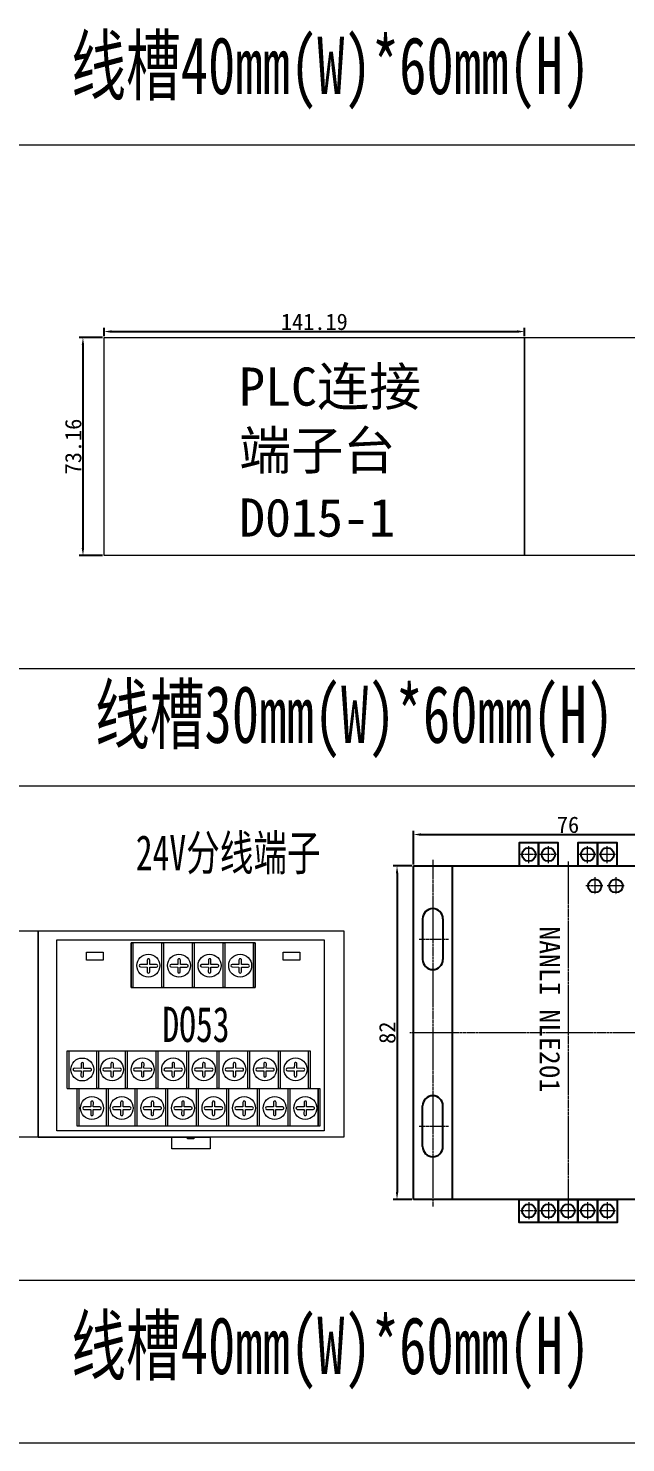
# Model space of a CAD drawing. Extents: x 33864 to 41687, y -3582 to -110.
# Drawn here: x 37774.1 to 37974.7, y -1594.4 to -1119.5 of the extents above; entities that cross this region are included whole.
import ezdxf

# ---------------------------------------------------------------- set-up
doc = ezdxf.new("R2010")
doc.units = 0
doc.header["$MEASUREMENT"] = 0
doc.linetypes.add('CENTER2', pattern=[1.125, 0.75, -0.125, 0.125, -0.125])
doc.layers.add('TEXT', color=2, linetype='Continuous')
doc.layers.add('细实线层', color=7, linetype='Continuous')
doc.styles.add('ST', font='', dxfattribs={"width": 0.8, "height": 300})
doc.styles.add('宋', font='', dxfattribs={"width": 0.7})
doc.styles.get('ST').set_extended_font_data('SimSun')
doc.styles.get('宋').set_extended_font_data('SimSun')
doc.dimstyles.new('AM_ISO', dxfattribs={"dimtxt": 5.5, "dimasz": 2.5, "dimexe": 1.25, "dimexo": 0.5, "dimgap": 0.5, "dimtad": 1, "dimdsep": 46, "dimtxsty": 'Standard', "dimcen": 0, "dimclrd": 5, "dimclre": 5, "dimclrt": 1, "dimadec": 0, "dimazin": 2, "dimtp": 0.1, "dimtm": 0.1, "dimtfac": 0.71, "dimtmove": 0, "dimatfit": 3, "dimfxl": 1, "dimtfillclr": 6, "dimlwd": -1, "dimlwe": -1, "dimarcsym": 0})

# ---------------------------------------------------------------- blocks, each defined once
blk = doc.blocks.new('*D108')
at = {"layer": 'Defpoints', "color": 0, "lineweight": 0}
for p in [(37903.47, -1400.75), (37897.95, -1512.74), (37903.47, -1512.74)]:
    blk.add_point(p, dxfattribs=at)
at = {"layer": '细实线层', "color": 5}
for p, q in [((37902.97, -1400.75), (37896.7, -1400.75)), ((37897.95, -1403.25), (37897.95, -1510.24)), ((37902.97, -1512.74), (37896.7, -1512.74))]:
    blk.add_line(p, q, dxfattribs=at)
at = {"layer": '细实线层', "color": 5, "lineweight": 0}
for points in [[(37898.37, -1403.25), (37897.54, -1403.25), (37897.95, -1400.75)], [(37897.54, -1510.24), (37898.37, -1510.24), (37897.95, -1512.74)]]:
    blk.add_solid(points, dxfattribs=at)
at = {"layer": '细实线层', "color": 1, "lineweight": 0, "insert": (37894.7, -1456.75), "char_height": 5.5, "attachment_point": 5, "rotation": 90}
blk.add_mtext('82', dxfattribs=at)
blk = doc.blocks.new('*D128')
at = {"layer": 'Defpoints', "color": 0, "lineweight": 0}
for p in [(37799.58, -1223.37), (37792.48, -1296.54), (37799.58, -1296.54)]:
    blk.add_point(p, dxfattribs=at)
at = {"layer": '细实线层', "color": 5}
for p, q in [((37799.08, -1223.37), (37791.23, -1223.37)), ((37792.48, -1225.87), (37792.48, -1294.04)), ((37799.08, -1296.54), (37791.23, -1296.54))]:
    blk.add_line(p, q, dxfattribs=at)
at = {"layer": '细实线层', "color": 5, "lineweight": 0}
for points in [[(37792.89, -1225.87), (37792.06, -1225.87), (37792.48, -1223.37)], [(37792.06, -1294.04), (37792.89, -1294.04), (37792.48, -1296.54)]]:
    blk.add_solid(points, dxfattribs=at)
at = {"layer": '细实线层', "color": 1, "lineweight": 0, "insert": (37789.23, -1259.95), "char_height": 5.5, "attachment_point": 5, "rotation": 90}
blk.add_mtext('73.16', dxfattribs=at)
blk = doc.blocks.new('*D129')
at = {"layer": 'Defpoints', "color": 0, "lineweight": 0}
for p in [(37799.58, -1223.37), (37940.78, -1221.35), (37940.78, -1223.37)]:
    blk.add_point(p, dxfattribs=at)
at = {"layer": '细实线层', "color": 5}
for p, q in [((37799.58, -1222.87), (37799.58, -1220.1)), ((37940.78, -1222.87), (37940.78, -1220.1)), ((37802.08, -1221.35), (37938.28, -1221.35))]:
    blk.add_line(p, q, dxfattribs=at)
at = {"layer": '细实线层', "color": 5, "lineweight": 0}
for points in [[(37802.08, -1220.93), (37802.08, -1221.76), (37799.58, -1221.35)], [(37938.28, -1221.76), (37938.28, -1220.93), (37940.78, -1221.35)]]:
    blk.add_solid(points, dxfattribs=at)
at = {"layer": '细实线层', "color": 1, "lineweight": 0, "insert": (37870.18, -1218.1), "char_height": 5.5, "attachment_point": 5}
blk.add_mtext('141.19', dxfattribs=at)
blk = doc.blocks.new('*D145')
at = {"layer": 'Defpoints', "color": 0, "lineweight": 0}
for p in [(38007.26, -1390.22), (37903.47, -1400.75), (38007.26, -1400.75)]:
    blk.add_point(p, dxfattribs=at)
at = {"layer": '细实线层', "color": 5}
for p, q in [((37903.47, -1400.25), (37903.47, -1388.97)), ((37905.97, -1390.22), (38004.76, -1390.22)), ((38007.26, -1400.25), (38007.26, -1388.97))]:
    blk.add_line(p, q, dxfattribs=at)
at = {"layer": '细实线层', "color": 5, "lineweight": 0}
for points in [[(37905.97, -1389.8), (37905.97, -1390.64), (37903.47, -1390.22)], [(38004.76, -1390.64), (38004.76, -1389.8), (38007.26, -1390.22)]]:
    blk.add_solid(points, dxfattribs=at)
at = {"layer": '细实线层', "color": 1, "lineweight": 0, "insert": (37955.37, -1386.97), "char_height": 5.5, "attachment_point": 5}
blk.add_mtext('76', dxfattribs=at)

msp = doc.modelspace()

# ---------------------------------------------------------------- linework, layer by layer
at = {"color": 1, "linetype": 'CENTER2', "lineweight": 15}
for p, q in [((37942.199, -1399.836), (37942.199, -1394.108)), ((37948.782, -1399.836), (37948.782, -1394.108)), ((37961.949, -1399.836), (37961.949, -1394.108)), ((37968.533, -1399.836), (37968.533, -1394.108)), ((37909.955, -1398.735), (37909.955, -1515.082)), ((37944.945, -1396.928), (37939.244, -1396.928)), ((37951.529, -1396.928), (37945.828, -1396.928)), ((37955.366, -1399.254), (37955.366, -1514.839)), ((37964.696, -1396.928), (37958.995, -1396.928)), ((37971.279, -1396.928), (37965.578, -1396.928)), ((37964.351, -1404.561), (37964.351, -1410.289)), ((37971.46, -1404.561), (37971.46, -1410.289)), ((37967.098, -1407.469), (37961.397, -1407.469)), ((37974.206, -1407.469), (37968.505, -1407.469)), ((37905.428, -1425.334), (37915.261, -1425.334)), ((38008.607, -1456.746), (37902.196, -1456.746)), ((37905.428, -1488.158), (37915.261, -1488.158)), ((37942.199, -1513.656), (37942.199, -1519.384)), ((37948.782, -1513.656), (37948.782, -1519.384)), ((37955.366, -1513.656), (37955.366, -1519.384)), ((37961.949, -1513.656), (37961.949, -1519.384)), ((37968.533, -1513.656), (37968.533, -1519.384)), ((37944.945, -1516.564), (37939.244, -1516.564)), ((37951.529, -1516.564), (37945.828, -1516.564)), ((37958.112, -1516.564), (37952.411, -1516.564)), ((37964.696, -1516.564), (37958.995, -1516.564)), ((37971.279, -1516.564), (37965.578, -1516.564))]:
    msp.add_line(p, q, dxfattribs=at)
for p, q in [((37903.468, -1512.741), (37903.468, -1400.751)), ((37903.468, -1400.751), (38007.263, -1400.751)), ((37916.443, -1400.751), (37916.443, -1512.741)), ((37906.541, -1418.506), (37906.541, -1432.163)), ((37913.37, -1418.506), (37913.37, -1432.163)), ((37906.541, -1494.986), (37906.541, -1481.329)), ((37913.37, -1494.986), (37913.37, -1481.329)), ((38007.263, -1512.741), (37903.468, -1512.741))]:
    msp.add_line(p, q)
at = {"lineweight": 0}
for p, q in [((37777.419, -1491.839), (37828.762, -1491.839)), ((37835.18, -1491.839), (37822.344, -1491.839)), ((37828.762, -1491.839), (37835.18, -1491.839))]:
    msp.add_line(p, q, dxfattribs=at)
for points in [[(37945.491, -1400.751), (37945.491, -1392.99), (37938.907, -1392.99), (37938.907, -1400.751)], [(37952.074, -1400.751), (37952.074, -1392.99), (37945.491, -1392.99), (37945.491, -1400.751)], [(37965.241, -1400.751), (37965.241, -1392.99), (37958.657, -1392.99), (37958.657, -1400.751)], [(37971.824, -1400.751), (37971.824, -1392.99), (37965.241, -1392.99), (37965.241, -1400.751)], [(37945.491, -1512.741), (37945.491, -1520.502), (37938.907, -1520.502), (37938.907, -1512.741)], [(37952.074, -1512.741), (37952.074, -1520.502), (37945.491, -1520.502), (37945.491, -1512.741)], [(37958.657, -1512.741), (37958.657, -1520.502), (37952.074, -1520.502), (37952.074, -1512.741)], [(37965.241, -1512.741), (37965.241, -1520.502), (37958.657, -1520.502), (37958.657, -1512.741)], [(37971.824, -1512.741), (37971.824, -1520.502), (37965.241, -1520.502), (37965.241, -1512.741)]]:
    msp.add_lwpolyline(points, close=True)
for points in [[(37674.733, -1422.526), (37777.419, -1422.526), (37777.419, -1491.839), (37674.733, -1491.839)], [(37777.419, -1422.526), (37880.105, -1422.526), (37880.105, -1491.839), (37777.419, -1491.839)], [(37783.703, -1425.587), (37873.511, -1425.587), (37873.511, -1489.727), (37783.703, -1489.727)], [(37808.714, -1426.579), (37809.276, -1426.579), (37809.276, -1441.56), (37808.714, -1441.56)], [(37808.714, -1441.56), (37850.351, -1441.56), (37850.351, -1426.579), (37808.714, -1426.579)], [(37818.983, -1426.579), (37819.545, -1426.579), (37819.545, -1441.56), (37818.983, -1441.56)], [(37829.251, -1426.579), (37829.814, -1426.579), (37829.814, -1441.56), (37829.251, -1441.56)], [(37839.52, -1426.579), (37840.082, -1426.579), (37840.082, -1441.56), (37839.52, -1441.56)], [(37839.52, -1426.579), (37840.082, -1426.579), (37840.082, -1441.56), (37839.52, -1441.56)], [(37849.789, -1426.579), (37850.351, -1426.579), (37850.351, -1441.56), (37849.789, -1441.56)], [(37793.653, -1429.673), (37799.313, -1429.673), (37799.313, -1432.395), (37793.653, -1432.395)], [(37859.689, -1429.673), (37865.349, -1429.673), (37865.349, -1432.395), (37859.689, -1432.395)], [(37822.344, -1491.839), (37835.18, -1491.839), (37835.18, -1495.69), (37822.344, -1495.69)], [(37827.591, -1491.839), (37829.663, -1491.839), (37829.663, -1492.396), (37827.591, -1492.396)], [(37828.762, -1491.839), (37830.957, -1491.839), (37830.957, -1491.839), (37828.762, -1491.839)]]:
    msp.add_lwpolyline(points, close=True, dxfattribs=at)
for points in [[(37814.052, -1433.844), (37811.782, -1433.829)], [(37814.069, -1432.322), (37814.064, -1432.322), (37814.052, -1433.844)], [(37814.914, -1433.849), (37814.926, -1432.329)], [(37817.148, -1433.864), (37814.914, -1433.849)], [(37824.321, -1433.844), (37822.051, -1433.829)], [(37824.338, -1432.322), (37824.332, -1432.322), (37824.321, -1433.844)], [(37825.183, -1433.849), (37825.195, -1432.329)], [(37827.417, -1433.864), (37825.183, -1433.849)], [(37834.589, -1433.844), (37832.319, -1433.829)], [(37834.606, -1432.322), (37834.601, -1432.322), (37834.589, -1433.844)], [(37835.452, -1433.849), (37835.463, -1432.329)], [(37837.686, -1433.864), (37835.452, -1433.849)], [(37844.858, -1433.844), (37842.588, -1433.829)], [(37844.875, -1432.322), (37844.87, -1432.322), (37844.858, -1433.844)], [(37845.72, -1433.849), (37845.732, -1432.329)], [(37847.954, -1433.864), (37845.72, -1433.849)], [(37811.776, -1434.686), (37814.046, -1434.703)], [(37814.046, -1434.703), (37814.033, -1436.324)], [(37814.89, -1436.331), (37814.895, -1436.331), (37814.908, -1434.71)], [(37814.908, -1434.71), (37817.142, -1434.727), (37817.142, -1434.722)], [(37822.044, -1434.686), (37824.314, -1434.703)], [(37824.314, -1434.703), (37824.302, -1436.324)], [(37825.159, -1436.331), (37825.164, -1436.331), (37825.176, -1434.71)], [(37825.176, -1434.71), (37827.41, -1434.727), (37827.41, -1434.722)], [(37832.313, -1434.686), (37834.583, -1434.703)], [(37834.583, -1434.703), (37834.57, -1436.324)], [(37835.428, -1436.331), (37835.433, -1436.331), (37835.445, -1434.71)], [(37835.445, -1434.71), (37837.679, -1434.727), (37837.679, -1434.722)], [(37842.581, -1434.686), (37844.851, -1434.703)], [(37844.851, -1434.703), (37844.839, -1436.324)], [(37845.696, -1436.331), (37845.701, -1436.331), (37845.714, -1434.71)], [(37845.714, -1434.71), (37847.948, -1434.727), (37847.948, -1434.722)], [(37787.226, -1475.51), (37787.226, -1462.863), (37787.789, -1462.863), (37787.789, -1475.51)], [(37787.226, -1462.863), (37868.817, -1462.863)], [(37791.852, -1467.191), (37791.847, -1467.191), (37791.835, -1468.713)], [(37792.698, -1468.718), (37792.709, -1467.198)], [(37797.145, -1475.51), (37797.145, -1462.863), (37797.708, -1462.863), (37797.708, -1475.51)], [(37801.865, -1467.171), (37801.86, -1467.171), (37801.848, -1468.693)], [(37802.71, -1468.698), (37802.722, -1467.178)], [(37806.779, -1475.51), (37806.779, -1462.863), (37807.341, -1462.863), (37807.341, -1475.51)], [(37812.133, -1467.171), (37812.128, -1467.171), (37812.117, -1468.693)], [(37812.979, -1468.698), (37812.99, -1467.178)], [(37817.047, -1475.51), (37817.047, -1462.863), (37817.61, -1462.863), (37817.61, -1475.51)], [(37822.402, -1467.171), (37822.397, -1467.171), (37822.385, -1468.693)], [(37823.247, -1468.698), (37823.259, -1467.178)], [(37827.316, -1475.51), (37827.316, -1462.863), (37827.878, -1462.863), (37827.878, -1475.51)], [(37832.671, -1467.171), (37832.665, -1467.171), (37832.654, -1468.693)], [(37833.516, -1468.698), (37833.528, -1467.178)], [(37837.584, -1475.51), (37837.584, -1462.863), (37838.147, -1462.863), (37838.147, -1475.51)], [(37842.939, -1467.171), (37842.934, -1467.171), (37842.922, -1468.693)], [(37843.785, -1468.698), (37843.796, -1467.178)], [(37847.853, -1475.51), (37847.853, -1462.863), (37848.415, -1462.863), (37848.415, -1475.51)], [(37853.208, -1467.171), (37853.203, -1467.171), (37853.191, -1468.693)], [(37854.053, -1468.698), (37854.065, -1467.178)], [(37858.122, -1475.51), (37858.122, -1462.863), (37858.684, -1462.863), (37858.684, -1475.51)], [(37863.476, -1467.171), (37863.471, -1467.171), (37863.46, -1468.693)], [(37864.322, -1468.698), (37864.333, -1467.178)], [(37868.254, -1475.51), (37868.254, -1462.863), (37868.817, -1462.863), (37868.817, -1475.51)], [(37789.559, -1469.555), (37791.829, -1469.572)], [(37791.835, -1468.713), (37789.565, -1468.698)], [(37791.829, -1469.572), (37791.816, -1471.193)], [(37792.674, -1471.2), (37792.679, -1471.2), (37792.691, -1469.579)], [(37792.691, -1469.579), (37794.925, -1469.596), (37794.925, -1469.59)], [(37794.932, -1468.733), (37792.698, -1468.718)], [(37799.572, -1469.535), (37801.842, -1469.552)], [(37801.848, -1468.693), (37799.578, -1468.677)], [(37801.842, -1469.552), (37801.829, -1471.173)], [(37802.686, -1471.179), (37802.691, -1471.179), (37802.704, -1469.558)], [(37802.704, -1469.558), (37804.938, -1469.575), (37804.938, -1469.57)], [(37804.944, -1468.713), (37802.71, -1468.698)], [(37809.84, -1469.535), (37812.11, -1469.552)], [(37812.117, -1468.693), (37809.847, -1468.677)], [(37812.11, -1469.552), (37812.098, -1471.173)], [(37812.955, -1471.179), (37812.96, -1471.179), (37812.972, -1469.558)], [(37812.972, -1469.558), (37815.206, -1469.575), (37815.206, -1469.57)], [(37815.213, -1468.713), (37812.979, -1468.698)], [(37820.109, -1469.535), (37822.379, -1469.552)], [(37822.385, -1468.693), (37820.115, -1468.677)], [(37822.379, -1469.552), (37822.366, -1471.173)], [(37823.223, -1471.179), (37823.229, -1471.179), (37823.241, -1469.558)], [(37823.241, -1469.558), (37825.475, -1469.575), (37825.475, -1469.57)], [(37825.482, -1468.713), (37823.247, -1468.698)], [(37830.377, -1469.535), (37832.647, -1469.552)], [(37832.654, -1468.693), (37830.384, -1468.677)], [(37832.647, -1469.552), (37832.635, -1471.173)], [(37833.492, -1471.179), (37833.497, -1471.179), (37833.509, -1469.558)], [(37833.509, -1469.558), (37835.744, -1469.575), (37835.744, -1469.57)], [(37835.75, -1468.713), (37833.516, -1468.698)], [(37840.646, -1469.535), (37842.916, -1469.552)], [(37842.922, -1468.693), (37840.653, -1468.677)], [(37842.916, -1469.552), (37842.904, -1471.173)], [(37843.761, -1471.179), (37843.766, -1471.179), (37843.778, -1469.558)], [(37843.778, -1469.558), (37846.012, -1469.575), (37846.012, -1469.57)], [(37846.019, -1468.713), (37843.785, -1468.698)], [(37850.915, -1469.535), (37853.184, -1469.552)], [(37853.191, -1468.693), (37850.921, -1468.677)], [(37853.184, -1469.552), (37853.172, -1471.173)], [(37854.029, -1471.179), (37854.034, -1471.179), (37854.047, -1469.558)], [(37854.047, -1469.558), (37856.281, -1469.575), (37856.281, -1469.57)], [(37856.287, -1468.713), (37854.053, -1468.698)], [(37861.183, -1469.535), (37863.453, -1469.552)], [(37863.46, -1468.693), (37861.19, -1468.677)], [(37863.453, -1469.552), (37863.441, -1471.173)], [(37864.298, -1471.179), (37864.303, -1471.179), (37864.315, -1469.558)], [(37864.315, -1469.558), (37866.549, -1469.575), (37866.549, -1469.57)], [(37866.556, -1468.713), (37864.322, -1468.698)], [(37787.226, -1475.51), (37872.075, -1475.51)], [(37871.513, -1475.51), (37871.513, -1488.157), (37790.485, -1488.157), (37790.485, -1475.51)], [(37791.047, -1475.51), (37791.047, -1488.157), (37790.485, -1488.157), (37790.485, -1475.51)], [(37790.485, -1475.51), (37791.047, -1475.51)], [(37797.708, -1475.51), (37797.145, -1475.51)], [(37800.966, -1475.51), (37800.966, -1488.157), (37800.404, -1488.157), (37800.404, -1475.51)], [(37800.404, -1475.51), (37800.966, -1475.51)], [(37807.341, -1475.51), (37806.779, -1475.51)], [(37810.6, -1475.51), (37810.6, -1488.157), (37810.037, -1488.157), (37810.037, -1475.51)], [(37810.037, -1475.51), (37810.6, -1475.51)], [(37817.61, -1475.51), (37817.047, -1475.51)], [(37820.868, -1475.51), (37820.868, -1488.157), (37820.306, -1488.157), (37820.306, -1475.51)], [(37820.306, -1475.51), (37820.868, -1475.51)], [(37827.878, -1475.51), (37827.316, -1475.51)], [(37831.137, -1475.51), (37831.137, -1488.157), (37830.575, -1488.157), (37830.575, -1475.51)], [(37830.575, -1475.51), (37831.137, -1475.51)], [(37838.147, -1475.51), (37837.584, -1475.51)], [(37841.405, -1475.51), (37841.405, -1488.157), (37840.843, -1488.157), (37840.843, -1475.51)], [(37840.843, -1475.51), (37841.405, -1475.51)], [(37848.415, -1475.51), (37847.853, -1475.51)], [(37851.674, -1475.51), (37851.674, -1488.157), (37851.112, -1488.157), (37851.112, -1475.51)], [(37851.112, -1475.51), (37851.674, -1475.51)], [(37858.684, -1475.51), (37858.122, -1475.51)], [(37861.38, -1475.51), (37861.943, -1475.51)], [(37861.943, -1475.51), (37861.943, -1488.157), (37861.38, -1488.157), (37861.38, -1475.51)], [(37868.817, -1475.51), (37868.254, -1475.51)], [(37872.075, -1475.51), (37872.075, -1488.157), (37871.513, -1488.157), (37871.513, -1475.51)], [(37795.111, -1480.145), (37795.106, -1480.145), (37795.094, -1481.666)], [(37795.956, -1481.672), (37795.968, -1480.151)], [(37805.124, -1480.125), (37805.118, -1480.125), (37805.107, -1481.646)], [(37805.969, -1481.652), (37805.981, -1480.131)], [(37815.392, -1480.125), (37815.387, -1480.125), (37815.375, -1481.646)], [(37816.238, -1481.652), (37816.249, -1480.131)], [(37825.661, -1480.125), (37825.656, -1480.125), (37825.644, -1481.646)], [(37826.506, -1481.652), (37826.518, -1480.131)], [(37835.929, -1480.125), (37835.924, -1480.125), (37835.913, -1481.646)], [(37836.775, -1481.652), (37836.786, -1480.131)], [(37846.198, -1480.125), (37846.193, -1480.125), (37846.181, -1481.646)], [(37847.043, -1481.652), (37847.055, -1480.131)], [(37856.467, -1480.125), (37856.461, -1480.125), (37856.45, -1481.646)], [(37857.312, -1481.652), (37857.324, -1480.131)], [(37866.735, -1480.125), (37866.73, -1480.125), (37866.718, -1481.646)], [(37867.581, -1481.652), (37867.592, -1480.131)], [(37792.818, -1482.508), (37795.088, -1482.525)], [(37795.094, -1481.666), (37792.824, -1481.651)], [(37795.088, -1482.525), (37795.075, -1484.146)], [(37795.932, -1484.153), (37795.937, -1484.153), (37795.95, -1482.532)], [(37795.95, -1482.532), (37798.184, -1482.549), (37798.184, -1482.544)], [(37798.19, -1481.687), (37795.956, -1481.672)], [(37802.83, -1482.488), (37805.1, -1482.505)], [(37805.107, -1481.646), (37802.837, -1481.631)], [(37805.1, -1482.505), (37805.088, -1484.126)], [(37805.945, -1484.133), (37805.95, -1484.133), (37805.962, -1482.512)], [(37805.962, -1482.512), (37808.196, -1482.529), (37808.197, -1482.524)], [(37808.203, -1481.667), (37805.969, -1481.652)], [(37813.099, -1482.488), (37815.369, -1482.505)], [(37815.375, -1481.646), (37813.105, -1481.631)], [(37815.369, -1482.505), (37815.356, -1484.126)], [(37816.214, -1484.133), (37816.219, -1484.133), (37816.231, -1482.512)], [(37816.231, -1482.512), (37818.465, -1482.529), (37818.465, -1482.524)], [(37818.472, -1481.667), (37816.238, -1481.652)], [(37823.367, -1482.488), (37825.637, -1482.505)], [(37825.644, -1481.646), (37823.374, -1481.631)], [(37825.637, -1482.505), (37825.625, -1484.126)], [(37826.482, -1484.133), (37826.487, -1484.133), (37826.5, -1482.512)], [(37826.5, -1482.512), (37828.734, -1482.529), (37828.734, -1482.524)], [(37828.74, -1481.667), (37826.506, -1481.652)], [(37833.636, -1482.488), (37835.906, -1482.505)], [(37835.913, -1481.646), (37833.643, -1481.631)], [(37835.906, -1482.505), (37835.894, -1484.126)], [(37836.751, -1484.133), (37836.756, -1484.133), (37836.768, -1482.512)], [(37836.768, -1482.512), (37839.002, -1482.529), (37839.002, -1482.524)], [(37839.009, -1481.667), (37836.775, -1481.652)], [(37843.905, -1482.488), (37846.175, -1482.505)], [(37846.181, -1481.646), (37843.911, -1481.631)], [(37846.175, -1482.505), (37846.162, -1484.126)], [(37847.019, -1484.133), (37847.024, -1484.133), (37847.037, -1482.512)], [(37847.037, -1482.512), (37849.271, -1482.529), (37849.271, -1482.524)], [(37849.277, -1481.667), (37847.043, -1481.652)], [(37854.173, -1482.488), (37856.443, -1482.505)], [(37856.45, -1481.646), (37854.18, -1481.631)], [(37856.443, -1482.505), (37856.431, -1484.126)], [(37857.288, -1484.133), (37857.293, -1484.133), (37857.305, -1482.512)], [(37857.305, -1482.512), (37859.539, -1482.529), (37859.539, -1482.524)], [(37859.546, -1481.667), (37857.312, -1481.652)], [(37864.442, -1482.488), (37866.712, -1482.505)], [(37866.718, -1481.646), (37864.448, -1481.631)], [(37866.712, -1482.505), (37866.699, -1484.126)], [(37867.557, -1484.133), (37867.562, -1484.133), (37867.574, -1482.512)], [(37867.574, -1482.512), (37869.808, -1482.529), (37869.808, -1482.524)], [(37869.815, -1481.667), (37867.581, -1481.652)]]:
    msp.add_lwpolyline(points, dxfattribs=at)
for centre in [(37942.199, -1396.928), (37948.782, -1396.928), (37961.949, -1396.928), (37968.533, -1396.928), (37964.351, -1407.469), (37971.46, -1407.469), (37942.199, -1516.564), (37948.782, -1516.564), (37955.366, -1516.564), (37961.949, -1516.564), (37968.533, -1516.564)]:
    msp.add_circle(centre, 2.26)
for centre in [(37814.457, -1434.23), (37824.726, -1434.23), (37834.994, -1434.23), (37845.263, -1434.23), (37792.241, -1469.099), (37802.253, -1469.079), (37812.522, -1469.079), (37822.79, -1469.079), (37833.059, -1469.079), (37843.328, -1469.079), (37853.596, -1469.079), (37863.865, -1469.079), (37795.499, -1482.052), (37805.512, -1482.032), (37815.781, -1482.032), (37826.049, -1482.032), (37836.318, -1482.032), (37846.586, -1482.032), (37856.855, -1482.032), (37867.123, -1482.032)]:
    msp.add_circle(centre, 3.851, dxfattribs=at)
for centre, start, end in [((37909.955, -1418.506), 0, 180), ((37909.955, -1432.163), 180, 0), ((37909.955, -1481.329), 0, 180), ((37909.955, -1494.986), 180, 0)]:
    msp.add_arc(centre, 3.414, start, end)
for centre, radius, start, end in [((37811.779, -1434.257), 0.429, 89.56238, 269.56238), ((37814.457, -1434.23), 1.925, 101.62647, 101.79811), ((37814.497, -1432.326), 0.429, 355.15261, 182.43139), ((37814.457, -1434.23), 1.925, 75.91869, 75.95753), ((37817.145, -1434.293), 0.429, 269.56238, 89.67132), ((37822.048, -1434.257), 0.429, 89.56238, 269.56238), ((37824.726, -1434.23), 1.925, 101.62647, 101.79811), ((37824.766, -1432.326), 0.429, 355.15261, 182.43139), ((37824.726, -1434.23), 1.925, 75.91869, 75.95753), ((37827.414, -1434.293), 0.429, 269.56238, 89.67132), ((37832.316, -1434.257), 0.429, 89.56238, 269.56238), ((37834.994, -1434.23), 1.925, 101.62647, 101.79811), ((37835.035, -1432.326), 0.429, 355.15261, 182.43139), ((37834.994, -1434.23), 1.925, 75.91869, 75.95753), ((37837.682, -1434.293), 0.429, 269.56238, 89.67132), ((37842.585, -1434.257), 0.429, 89.56238, 269.56238), ((37845.263, -1434.23), 1.925, 101.62647, 101.79811), ((37845.303, -1432.326), 0.429, 355.15261, 182.43139), ((37845.263, -1434.23), 1.925, 75.91869, 75.95753), ((37847.951, -1434.293), 0.429, 269.56238, 89.67132), ((37814.462, -1436.327), 0.429, 179.56238, 359.56238), ((37824.73, -1436.327), 0.429, 179.56238, 359.56238), ((37834.999, -1436.327), 0.429, 179.56238, 359.56238), ((37845.268, -1436.327), 0.429, 179.56238, 359.56238), ((37792.241, -1469.099), 1.925, 101.62647, 101.79811), ((37792.281, -1467.195), 0.429, 355.15261, 182.43139), ((37792.241, -1469.099), 1.925, 75.91869, 75.95753), ((37802.253, -1469.079), 1.925, 101.62647, 101.79811), ((37802.293, -1467.175), 0.429, 355.15261, 182.43139), ((37802.253, -1469.079), 1.925, 75.91869, 75.95753), ((37812.522, -1469.079), 1.925, 101.62647, 101.79811), ((37812.562, -1467.175), 0.429, 355.15261, 182.43139), ((37812.522, -1469.079), 1.925, 75.91869, 75.95753), ((37822.79, -1469.079), 1.925, 101.62647, 101.79811), ((37822.831, -1467.175), 0.429, 355.15261, 182.43139), ((37822.79, -1469.079), 1.925, 75.91869, 75.95753), ((37833.059, -1469.079), 1.925, 101.62647, 101.79811), ((37833.099, -1467.175), 0.429, 355.15261, 182.43139), ((37833.059, -1469.079), 1.925, 75.91869, 75.95753), ((37843.328, -1469.079), 1.925, 101.62647, 101.79811), ((37843.368, -1467.175), 0.429, 355.15261, 182.43139), ((37843.328, -1469.079), 1.925, 75.91869, 75.95753), ((37853.596, -1469.079), 1.925, 101.62647, 101.79811), ((37853.636, -1467.175), 0.429, 355.15261, 182.43139), ((37853.596, -1469.079), 1.925, 75.91869, 75.95753), ((37863.865, -1469.079), 1.925, 101.62647, 101.79811), ((37863.905, -1467.175), 0.429, 355.15261, 182.43139), ((37863.865, -1469.079), 1.925, 75.91869, 75.95753), ((37789.562, -1469.126), 0.429, 89.56238, 269.56238), ((37792.245, -1471.196), 0.429, 179.56238, 359.56238), ((37794.928, -1469.162), 0.429, 269.56238, 89.67132), ((37799.575, -1469.106), 0.429, 89.56238, 269.56238), ((37802.258, -1471.176), 0.429, 179.56238, 359.56238), ((37804.941, -1469.142), 0.429, 269.56238, 89.67132), ((37809.843, -1469.106), 0.429, 89.56238, 269.56238), ((37812.526, -1471.176), 0.429, 179.56238, 359.56238), ((37815.21, -1469.142), 0.429, 269.56238, 89.67132), ((37820.112, -1469.106), 0.429, 89.56238, 269.56238), ((37822.795, -1471.176), 0.429, 179.56238, 359.56238), ((37825.478, -1469.142), 0.429, 269.56238, 89.67132), ((37830.381, -1469.106), 0.429, 89.56238, 269.56238), ((37833.063, -1471.176), 0.429, 179.56238, 359.56238), ((37835.747, -1469.142), 0.429, 269.56238, 89.67132), ((37840.649, -1469.106), 0.429, 89.56238, 269.56238), ((37843.332, -1471.176), 0.429, 179.56238, 359.56238), ((37846.015, -1469.142), 0.429, 269.56238, 89.67132), ((37850.918, -1469.106), 0.429, 89.56238, 269.56238), ((37853.601, -1471.176), 0.429, 179.56238, 359.56238), ((37856.284, -1469.142), 0.429, 269.56238, 89.67132), ((37861.186, -1469.106), 0.429, 89.56238, 269.56238), ((37863.869, -1471.176), 0.429, 179.56238, 359.56238), ((37866.553, -1469.142), 0.429, 269.56238, 89.67132), ((37795.499, -1482.052), 1.925, 101.62647, 101.79811), ((37795.539, -1480.148), 0.429, 355.15261, 182.43139), ((37795.499, -1482.052), 1.925, 75.91869, 75.95753), ((37805.512, -1482.032), 1.925, 101.62647, 101.79811), ((37805.552, -1480.128), 0.429, 355.15261, 182.43139), ((37805.512, -1482.032), 1.925, 75.91869, 75.95753), ((37815.781, -1482.032), 1.925, 101.62647, 101.79811), ((37815.821, -1480.128), 0.429, 355.15261, 182.43139), ((37815.781, -1482.032), 1.925, 75.91869, 75.95753), ((37826.049, -1482.032), 1.925, 101.62647, 101.79811), ((37826.089, -1480.128), 0.429, 355.15261, 182.43139), ((37826.049, -1482.032), 1.925, 75.91869, 75.95753), ((37836.318, -1482.032), 1.925, 101.62647, 101.79811), ((37836.358, -1480.128), 0.429, 355.15261, 182.43139), ((37836.318, -1482.032), 1.925, 75.91869, 75.95753), ((37846.586, -1482.032), 1.925, 101.62647, 101.79811), ((37846.626, -1480.128), 0.429, 355.15261, 182.43139), ((37846.586, -1482.032), 1.925, 75.91869, 75.95753), ((37856.855, -1482.032), 1.925, 101.62647, 101.79811), ((37856.895, -1480.128), 0.429, 355.15261, 182.43139), ((37856.855, -1482.032), 1.925, 75.91869, 75.95753), ((37867.123, -1482.032), 1.925, 101.62647, 101.79811), ((37867.164, -1480.128), 0.429, 355.15261, 182.43139), ((37867.123, -1482.032), 1.925, 75.91869, 75.95753), ((37792.821, -1482.08), 0.429, 89.56238, 269.56238), ((37795.504, -1484.15), 0.429, 179.56238, 359.56238), ((37798.187, -1482.115), 0.429, 269.56238, 89.67132), ((37802.834, -1482.059), 0.429, 89.56238, 269.56238), ((37805.516, -1484.13), 0.429, 179.56238, 359.56238), ((37808.2, -1482.095), 0.429, 269.56238, 89.67132), ((37813.102, -1482.059), 0.429, 89.56238, 269.56238), ((37815.785, -1484.13), 0.429, 179.56238, 359.56238), ((37818.468, -1482.095), 0.429, 269.56238, 89.67132), ((37823.371, -1482.059), 0.429, 89.56238, 269.56238), ((37826.054, -1484.13), 0.429, 179.56238, 359.56238), ((37828.737, -1482.095), 0.429, 269.56238, 89.67132), ((37833.639, -1482.059), 0.429, 89.56238, 269.56238), ((37836.322, -1484.13), 0.429, 179.56238, 359.56238), ((37839.006, -1482.095), 0.429, 269.56238, 89.67132), ((37843.908, -1482.059), 0.429, 89.56238, 269.56238), ((37846.591, -1484.13), 0.429, 179.56238, 359.56238), ((37849.274, -1482.095), 0.429, 269.56238, 89.67132), ((37854.177, -1482.059), 0.429, 89.56238, 269.56238), ((37856.859, -1484.13), 0.429, 179.56238, 359.56238), ((37859.543, -1482.095), 0.429, 269.56238, 89.67132), ((37864.445, -1482.059), 0.429, 89.56238, 269.56238), ((37867.128, -1484.13), 0.429, 179.56238, 359.56238), ((37869.812, -1482.095), 0.429, 269.56238, 89.67132)]:
    msp.add_arc(centre, radius, start, end, dxfattribs=at)
at = {"layer": '细实线层', "lineweight": 0}
for p, q in [((37533.518, -1158.639), (39174.918, -1158.639)), ((37799.585, -1223.372), (37940.778, -1223.372)), ((37799.585, -1296.536), (37799.585, -1223.372)), ((37940.778, -1223.372), (37940.778, -1296.536)), ((37940.778, -1223.372), (38081.971, -1223.372)), ((37940.778, -1296.536), (37940.778, -1223.372)), ((37940.778, -1296.536), (37799.585, -1296.536)), ((38081.971, -1296.536), (37940.778, -1296.536)), ((37533.518, -1334.489), (39174.918, -1334.489)), ((37533.518, -1373.839), (39174.918, -1373.839)), ((37533.518, -1539.86), (39174.918, -1539.86)), ((36534.605, -1594.406), (39226.261, -1594.406))]:
    msp.add_line(p, q, dxfattribs=at)

# ---------------------------------------------------------------- texts
at = {"lineweight": 0, "char_height": 19.25362, "width": 237.71568, "attachment_point": 1, "style": '宋'}
for s, insert in [('线槽40mm(W)*60mm(H)', (37788.547, -1122.385)), ('线槽30mm(W)*60mm(H)', (37796.524, -1340.206)), ('线槽40mm(W)*60mm(H)', (37788.547, -1552.128))]:
    msp.add_mtext(s, dxfattribs=dict(at, insert=insert))
at = {"char_height": 12.83575, "attachment_point": 1}
for s, insert, width in [('{\\f宋体|b0|i0|c134|p2;\\C0;PLC连接端子台}', (37844.886, -1233.408), 65.4084), ('{\\C0;D015-1}', (37844.886, -1277.368), 59.40645)]:
    msp.add_mtext(s, dxfattribs=dict(at, insert=insert, width=width))
at = {"insert": (37952.703, -1421.041), "char_height": 6.82862, "width": 84.63154, "attachment_point": 1, "rotation": 270}
msp.add_mtext('NANLI NLE201', dxfattribs=at)
at = {"layer": 'TEXT', "color": 0, "style": 'ST', "width": 0.7}
for s, p in [('24V分线端子', (37810.229, -1402.251)), ('DO53', (37819.162, -1459.865))]:
    msp.add_text(s, height=11.8294, dxfattribs=at).set_placement(p)

# ---------------------------------------------------------------- dimensions: what is measured, and where the dimension line sits
at = {"layer": '细实线层', "lineweight": 0}
dim = msp.add_linear_dim(base=(37940.778, -1221.346), p1=(37799.585, -1223.372), p2=(37940.778, -1223.372), dimstyle='AM_ISO', dxfattribs=at)
dim.commit()
dim.dimension.update_dxf_attribs({"geometry": '*D129', "text_midpoint": (37870.181, -1218.096)})
dim = msp.add_linear_dim(base=(37792.476, -1296.536), p1=(37799.585, -1223.372), p2=(37799.585, -1296.536), angle=90, dimstyle='AM_ISO', dxfattribs=at)
dim.commit()
dim.dimension.update_dxf_attribs({"geometry": '*D128', "text_midpoint": (37789.226, -1259.954)})
dim = msp.add_linear_dim(base=(38007.263, -1390.218), p1=(37903.468, -1400.751), p2=(38007.263, -1400.751), text='76', dimstyle='AM_ISO', dxfattribs=at)
dim.commit()
dim.dimension.update_dxf_attribs({"geometry": '*D145', "text_midpoint": (37955.366, -1386.968)})
dim = msp.add_linear_dim(base=(37897.954, -1512.741), p1=(37903.468, -1400.751), p2=(37903.468, -1512.741), angle=90, text='82', dimstyle='AM_ISO', dxfattribs=at)
dim.commit()
dim.dimension.update_dxf_attribs({"geometry": '*D108', "text_midpoint": (37894.704, -1456.746)})

doc.saveas('drawing.dxf')
